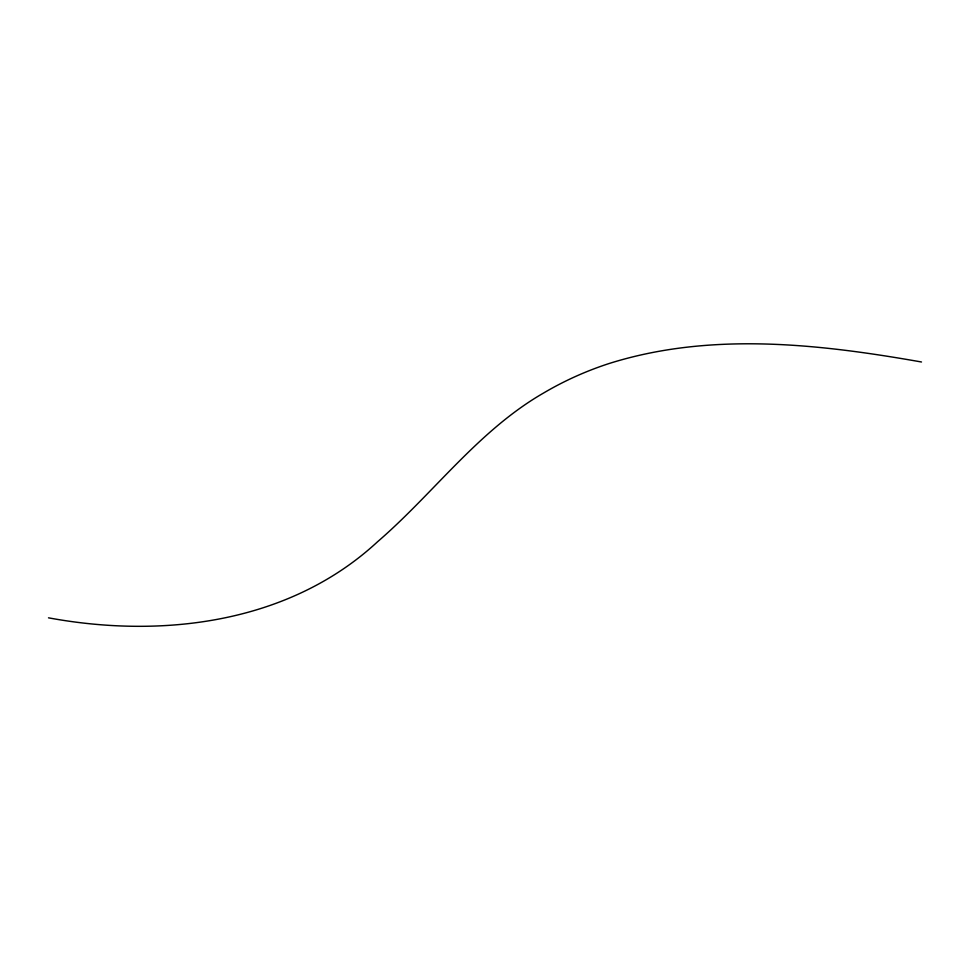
<?xml version="1.0" encoding="UTF-8"?>
<svg xmlns="http://www.w3.org/2000/svg" width="970" height="970" viewBox="0 0 970 970"><rect width="100%" height="100%" fill="white"/><g stroke="black" fill="none" stroke-linecap="round" stroke-linejoin="round"><path stroke-width="1.45" d="M48.5 617.829C162.608 638.915 289.509 623.273 377.548 541.757C433.905 493.16 478.392 430.437 543.855 392.862A214.115 138.492 -22.3 0 1 608.881 363.592C710.21 331.594 818.789 343.877 921.5 361.992"/></g></svg>
